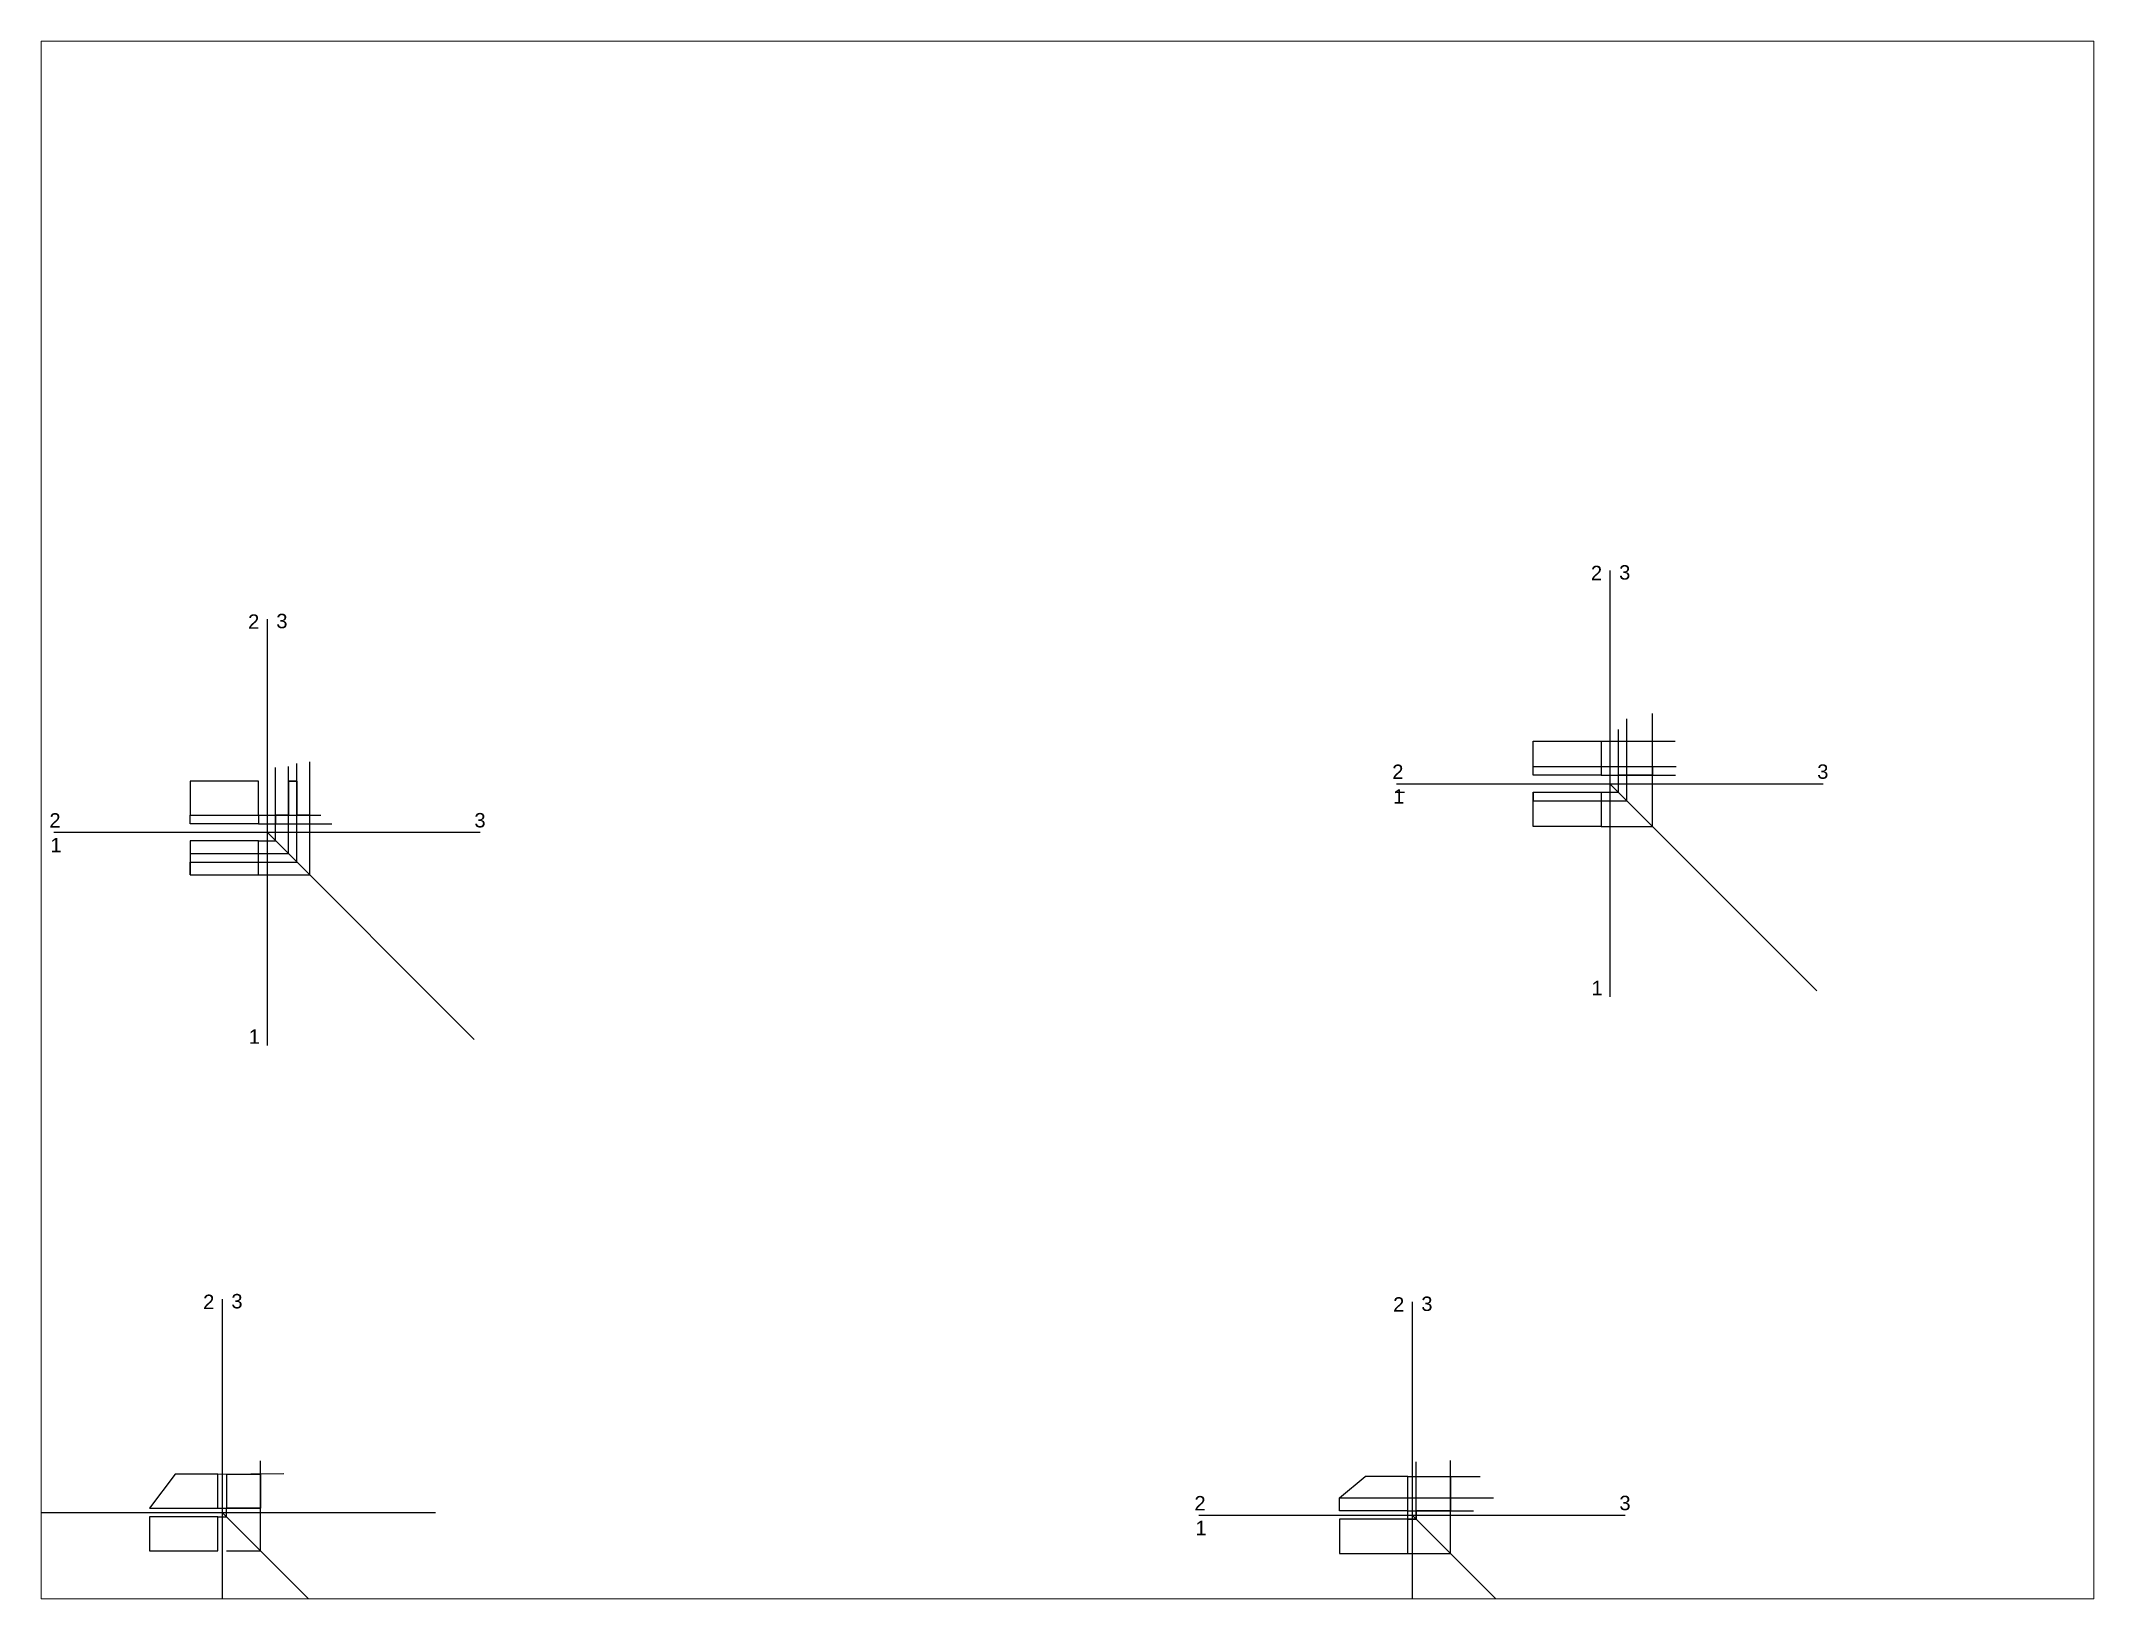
# Paper-space layout 'Layout1' of a CAD drawing. Header units: millimetres. Extents: x 26 to 231, y 20 to 176.
# The model-space entities are those that its viewports show. They can reach past a viewport. Long polylines and large blocks are cut down to what shows.
import ezdxf

# ---------------------------------------------------------------- set-up
doc = ezdxf.new("R2010")
doc.units = ezdxf.units.MM
doc.linetypes.add('ACAD_ISO02W100', pattern=[15, 12, -3])
for name, color, linetype in [('drawing', 4, 'Continuous'), ('help', 9, 'Continuous'), ('hidden', 1, 'ACAD_ISO02W100')]:
    doc.layers.add(name, color=color, linetype=linetype)
doc.styles.get("Standard").update_dxf_attribs({"font": 'arial.ttf'})

msp = doc.modelspace()

# ---------------------------------------------------------------- linework, layer by layer
at = {"layer": 'drawing'}
for p, q in [((4275.2, 5252.1), (4275.2, 5292.1)), ((4275.2, 5292.1), (4355.2, 5292.1)), ((4355.2, 5292.1), (4355.2, 5252.1)), ((4375.2, 5252.1), (4375.2, 5292.1)), ((4375.2, 5292.1), (4385.2, 5292.1)), ((4385.2, 5262.1), (4385.2, 5292.1)), ((4275.2, 5252.1), (4275.2, 5262.1)), ((4275.2, 5262.1), (4355.2, 5262.1)), ((4315.2, 5252.1), (4275.2, 5252.1)), ((4355.2, 5252.1), (4315.2, 5252.1)), ((4375.2, 5252.1), (4375.2, 5262.1)), ((4415.2, 5252.1), (4375.2, 5252.1)), ((4385.2, 5262.1), (4415.2, 5262.1)), ((4415.2, 5262.1), (4415.2, 5252.1)), ((2781.1, 5245.1), (2701.1, 5245.1)), ((2701.1, 5245.1), (2701.1, 5205.1)), ((2781.1, 5205.1), (2781.1, 5245.1)), ((2826.1, 5245.1), (2816.1, 5245.1)), ((2816.1, 5245.1), (2816.1, 5205.1)), ((2816.1, 5205.1), (2816.1, 5245.1)), ((2816.1, 5245.1), (2826.1, 5245.1)), ((2826.1, 5205.1), (2826.1, 5245.1)), ((2826.1, 5245.1), (2826.1, 5205.1)), ((4275.2, 5192.1), (4275.2, 5232.1)), ((4275.2, 5232.1), (4355.2, 5232.1)), ((4275.2, 5232.1), (4275.2, 5222.1)), ((4275.2, 5222.1), (4355.2, 5222.1)), ((4355.2, 5232.1), (4355.2, 5192.1)), ((2701.1, 5195.1), (2701.1, 5205.1)), ((2701.1, 5205.1), (2741.1, 5205.1)), ((2701.1, 5205.1), (2781.1, 5205.1)), ((2741.1, 5205.1), (2781.1, 5205.1)), ((2781.1, 5205.1), (2781.1, 5195.1)), ((2816.1, 5205.1), (2801.1, 5205.1)), ((2801.1, 5205.1), (2801.1, 5195.1)), ((2801.1, 5195.1), (2801.1, 5205.1)), ((2801.1, 5205.1), (2816.1, 5205.1)), ((2841.1, 5205.1), (2826.1, 5205.1)), ((2826.1, 5205.1), (2841.1, 5205.1)), ((2841.1, 5195.1), (2841.1, 5205.1)), ((2841.1, 5195.1), (2841.1, 5205.1)), ((2781.1, 5195.1), (2701.1, 5195.1)), ((2781.1, 5175.1), (2701.1, 5175.1)), ((2701.1, 5175.1), (2701.1, 5135.1)), ((2781.1, 5135.1), (2781.1, 5175.1)), ((2801.1, 5195.1), (2841.1, 5195.1)), ((2801.1, 5195.1), (2841.1, 5195.1)), ((4355.2, 5192.1), (4275.2, 5192.1)), ((2701.1, 5160.1), (2781.1, 5160.1)), ((2701.1, 5135.1), (2701.1, 5150.1)), ((2701.1, 5150.1), (2781.1, 5150.1)), ((2701.1, 5135.1), (2701.1, 5145.1)), ((2701.1, 5135.1), (2781.1, 5135.1)), ((2683.4, 4432.9), (2653.4, 4392.9)), ((2733.4, 4432.9), (2683.4, 4432.9)), ((2733.4, 4392.9), (2733.4, 4432.9)), ((2733.4, 4392.9), (2733.4, 4432.9)), ((2743.4, 4432.9), (2783.4, 4432.9)), ((2743.4, 4432.9), (2743.4, 4392.9)), ((2783.4, 4432.9), (2783.4, 4392.9)), ((4048.3, 4404.9), (4078.3, 4429.9)), ((4128.3, 4429.9), (4078.3, 4429.9)), ((4128.3, 4389.9), (4128.3, 4429.9)), ((4138.3, 4389.9), (4138.3, 4429.9)), ((4138.3, 4429.9), (4178.3, 4429.9)), ((4178.3, 4429.9), (4178.3, 4389.9)), ((4048.3, 4389.9), (4048.3, 4404.9)), ((4138.3, 4404.9), (4178.3, 4404.9)), ((2653.4, 4392.9), (2733.4, 4392.9)), ((2783.4, 4392.9), (2743.4, 4392.9)), ((4128.3, 4389.9), (4048.3, 4389.9)), ((4178.3, 4389.9), (4138.3, 4389.9))]:
    msp.add_line(p, q, dxfattribs=at)
for points in [[(2733.4, 4382.9), (2653.4, 4382.9), (2653.4, 4342.9), (2733.4, 4342.9)], [(4128.3, 4379.9), (4048.3, 4379.9), (4048.3, 4339.9), (4128.3, 4339.9)]]:
    msp.add_lwpolyline(points, close=True, dxfattribs=at)
at = {"layer": 'help'}
for p, q in [((4365.2, 5492.1), (4365.2, 4992.1)), ((2791.1, 5435.1), (2791.1, 4935.1)), ((2801.1, 5175.1), (2801.1, 5261.1)), ((2816.1, 5160.1), (2816.1, 5262.3)), ((2826.1, 5150.1), (2826.1, 5265.6)), ((2841.1, 5135.1), (2841.1, 5267.7)), ((4115.2, 5242.1), (4615.2, 5242.1)), ((4115.2, 5232.1), (4124.3, 5232.1)), ((4275.2, 5232.1), (4355.2, 5232.1)), ((4365.2, 5242.1), (4608, 4999.3)), ((2781.1, 5205.1), (2854, 5205.1)), ((2541.1, 5185.1), (3041.1, 5185.1)), ((2781.1, 5195.1), (2866.9, 5195.1)), ((2781.1, 5175.1), (2801.1, 5175.1)), ((2791.1, 5185.1), (3033.9, 4942.3)), ((2781.1, 5160.1), (2816.1, 5160.1)), ((2781.1, 5150.1), (2826.1, 5150.1)), ((2781.1, 5135.1), (2841.1, 5135.1)), ((2738.4, 4637.9), (2738.4, 4137.9)), ((4133.3, 4634.9), (4133.3, 4134.9)), ((2488.4, 4387.9), (2988.4, 4387.9)), ((2738.4, 4387.9), (2981.3, 4145.1)), ((3883.3, 4384.9), (4383.3, 4384.9)), ((4128.3, 4379.9), (4128.3, 4389.9)), ((4128.3, 4389.9), (4138.3, 4389.9)), ((4138.3, 4379.9), (4128.3, 4379.9)), ((4133.3, 4384.9), (4376.2, 4142)), ((4138.3, 4389.9), (4138.3, 4379.9))]:
    msp.add_line(p, q, dxfattribs=at)
at = {"layer": 'hidden'}
for p, q in [((4415.2, 5192.1), (4415.2, 5324.4)), ((4375.2, 5232.1), (4375.2, 5305.5)), ((4385.2, 5222.1), (4385.2, 5318.1)), ((4355.2, 5292.1), (4441.8, 5292.1)), ((4355.2, 5262.1), (4442.8, 5262.1)), ((4355.2, 5252.1), (4442.3, 5252.1)), ((4355.2, 5232.1), (4375.2, 5232.1)), ((4355.2, 5222.1), (4385.2, 5222.1)), ((2781.1, 5175.1), (2801.1, 5175.1)), ((2801.1, 5175.1), (2801.1, 5195.1)), ((2816.1, 5160.1), (2816.1, 5195.1)), ((2826.1, 5150.1), (2826.1, 5195.1)), ((2841.1, 5135.1), (2841.1, 5195.1)), ((4355.2, 5192.1), (4415.2, 5192.1)), ((2781.1, 5160.1), (2816.1, 5160.1)), ((2781.1, 5150.1), (2826.1, 5150.1)), ((2781.1, 5135.1), (2841.1, 5135.1)), ((2733.4, 4432.9), (2810.7, 4433.4)), ((2783.4, 4342.9), (2783.4, 4448.4)), ((4128.3, 4429.9), (4213.2, 4429.9)), ((4138.3, 4379.9), (4138.3, 4447.3)), ((4178.3, 4339.9), (4178.3, 4449)), ((4048.3, 4404.9), (4229, 4404.9)), ((2733.4, 4392.9), (2783.4, 4392.9)), ((2733.4, 4382.9), (2743.4, 4382.9)), ((2743.4, 4382.9), (2743.4, 4392.9)), ((4128.3, 4389.9), (4205.2, 4389.9)), ((4128.3, 4379.9), (4138.3, 4379.9)), ((2743.4, 4342.9), (2783.4, 4342.9)), ((4128.3, 4339.9), (4178.3, 4339.9))]:
    msp.add_line(p, q, dxfattribs=at)

# ---------------------------------------------------------------- texts
at = {"layer": 'help'}
for s, p in [('2', (4343, 5480.6)), ('3', (4376.1, 5481.3)), ('2', (2768.9, 5423.6)), ('3', (2802, 5424.3)), ('2', (4110.1, 5247.6)), ('3', (4608.3, 5247.8)), ('1', (4111.2, 5218.6)), ('2', (2536, 5190.6)), ('3', (3034.2, 5190.8)), ('1', (2537.1, 5161.6)), ('1', (4343.7, 4994.2)), ('1', (2769.6, 4937.2)), ('2', (2716.2, 4626.3)), ('3', (2749.3, 4627.1)), ('2', (4111.1, 4623.3)), ('3', (4144.2, 4624.1)), ('2', (3878.2, 4390.3)), ('3', (4376.4, 4390.6)), ('1', (3879.4, 4361.3))]:
    msp.add_text(s, height=16.9, dxfattribs=at).set_placement(p)

psp = doc.layouts.get("Layout1")

# ---------------------------------------------------------------- viewports
at = {"layer": 'drawing'}
psp.add_viewport(center=(128.5, 97.5), size=(205.6, 156), view_center_point=(3729.44, 5199.53), view_height=1825.9092, dxfattribs=at)

doc.saveas('drawing.dxf')
